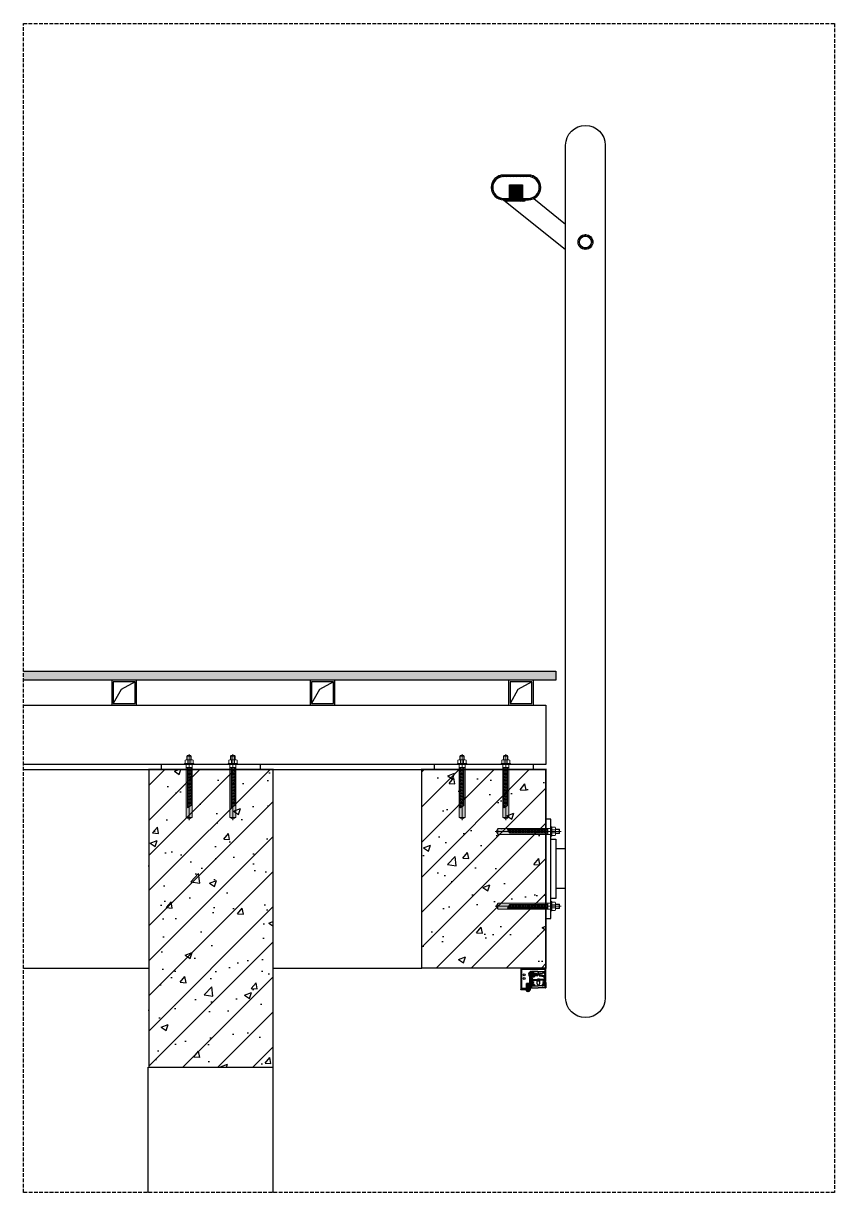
# Model space of a CAD drawing. Extents: x -1831 to 48883, y -18226 to 10907.
# Drawn here: x 5945 to 7581, y 8550 to 10907 of the extents above; entities that cross this region are included whole.
import ezdxf

# ---------------------------------------------------------------- set-up
doc = ezdxf.new("R2010")
doc.units = 0
doc.header["$LTSCALE"] = 10
doc.header["$MEASUREMENT"] = 0
doc.linetypes.add('ACAD_ISO04W100', pattern=[30, 24, -3, 0, -3])
doc.linetypes.add('DASH', pattern=[0.35, 0.25, -0.1])
for name, color, linetype in [('____服务设施', 4, 'Continuous'), ('con', 2, 'Continuous'), ('灯具', 7, 'Continuous')]:
    doc.layers.add(name, color=color, linetype=linetype)
doc.layers.add('电缆', color=7, linetype='Continuous', lineweight=25)

# ---------------------------------------------------------------- blocks, each defined once
blk = doc.blocks.new('lg1')
at = {"color": 6}
blk.add_lwpolyline([(50, 0), (50, 50), (0, 50), (0, 0)], close=True, dxfattribs=at)
at = {"color": 8}
blk.add_lwpolyline([(47, 3), (47, 47), (3, 47), (3, 3)], close=True, dxfattribs=at)
blk.add_lwpolyline([(47, 47), (18.7, 31.5), (3, 3)], dxfattribs=at)
blk = doc.blocks.new('hxls')
at = {"layer": '____服务设施', "lineweight": 0}
h = blk.add_hatch(dxfattribs=at)
h.set_pattern_fill('DOTS', color=150, scale=0.75, style=0)
h.set_pattern_definition([(0, (-146.4074, 0), (0.595312, 1.190625), [0, -1.190625])])
h.paths.add_polyline_path([(-116.2, 5), (-39.2, 5), (-8, 5), (-8, 8), (-141.8, 8), (-141.8, 0), (-113.2, 0)])
h.paths.add_polyline_path([(-113.2, 0), (-141.8, 0), (-141.8, -8), (-39.2, -8), (-8, -8), (-8, -5), (-110.2, -5)])
h.paths.add_polyline_path([(-141.8, 0), (-146.4, 0), (-141.8, -8)])
h.paths.add_polyline_path([(-141.8, 8), (-146.4, 0), (-141.8, 0)])
at = {"layer": '____服务设施', "color": 150, "lineweight": 5}
for p, q in [((27.8, 0), (-149.6, 0)), ((-146.4, 0), (-141.8, 8)), ((-141.8, 8), (-146.4, 0)), ((-141.8, -8), (-146.4, 0)), ((-146.4, 0), (-141.8, -8)), ((-146.4, 0), (-141.8, 0)), ((-141.8, 0), (-146.4, 0)), ((0, 8), (-141.8, 8)), ((-141.8, -8), (-141.8, 8)), ((-141.8, 8), (-141.8, 0)), ((-141.8, 0), (-141.8, 8)), ((-141.8, 0), (-141.8, -8)), ((-141.8, -8), (-141.8, 0)), ((-39.2, 5), (-116.2, 5)), ((-116.2, 5), (-39.2, 5)), ((-116.2, 5), (-110.2, -5)), ((-113.2, 0), (-116.2, 5)), ((-110.2, -5), (-113.2, 0)), ((0, 12.5), (3, 12.5)), ((3, 12.5), (3, -12.5)), ((3, 11), (11.5, 11)), ((3, 4), (11.5, 4)), ((11.5, 11), (13, 8.4)), ((11.5, 4), (13, 6.7)), ((11.5, 4), (13, 1.4)), ((13, -8.4), (13, 8.4)), ((23, 6.2), (13, 6.2)), ((24, 5.2), (13, 5.2)), ((23, -5.5), (23, 6.2)), ((24, 5.2), (23, 6.2)), ((24, -4.5), (24, 5.2)), ((0, -8), (-141.8, -8)), ((-141.8, -8), (-39.2, -8)), ((-8, -5), (-110.2, -5)), ((-92.9, -3.2), (-92.9, -3.2)), ((0, -12.5), (3, -12.5)), ((3, -4), (11.5, -4)), ((3, -11), (11.5, -11)), ((11.5, -4), (13, -1.4)), ((11.5, -4), (13, -6.7)), ((11.5, -11), (13, -8.4)), ((24, -4.5), (13, -4.5)), ((23, -5.5), (13, -5.5)), ((24, -4.5), (23, -5.5))]:
    blk.add_line(p, q, dxfattribs=at)
at = {"layer": '____服务设施', "color": 150, "linetype": 'Continuous', "lineweight": 5}
blk.add_line((-8, -8), (-8, 8), dxfattribs=at)
at = {"layer": '____服务设施', "color": 150, "lineweight": 5}
for points in [[(-141.8, 8), (-146.4, 0), (-141.8, 0)], [(-146.4, 0), (-141.8, -8), (-141.8, 0)]]:
    blk.add_lwpolyline(points, close=True, dxfattribs=at)
for points in [[(-141.8, 8), (-141.8, 0), (-113.2, 0), (-116.2, 5), (-8, 5)], [(0, 12.5), (0, -12.5)]]:
    blk.add_lwpolyline(points, dxfattribs=at)
for centre, start in [((-120.7, 0), 1.9792), ((-117.7, 0), 332.5077), ((-114.7, 0), 317.0762), ((-111.7, 0), 317.0762), ((-108.7, 0), 317.0762), ((-105.7, 0), 317.0762), ((-102.7, 0), 317.0762), ((-99.7, 0), 317.0762), ((-96.7, 0), 317.0762), ((-93.7, 0), 317.0762), ((-90.7, 0), 317.0762), ((-87.7, 0), 317.0762), ((-84.7, 0), 317.0762), ((-81.7, 0), 317.0762), ((-78.7, 0), 317.0762), ((-75.7, 0), 317.0762), ((-72.7, 0), 317.0762), ((-69.7, 0), 317.0762), ((-66.7, 0), 317.0762), ((-63.7, 0), 317.0762), ((-60.7, 0), 317.0762), ((-57.7, 0), 317.0762), ((-54.7, 0), 317.0762), ((-51.7, 0), 317.0762), ((-48.7, 0), 317.0762), ((-45.7, 0), 317.0762), ((-42.7, 0), 317.0762), ((-39.7, 0), 317.0762), ((-36.7, 0), 317.0762), ((-33.7, 0), 317.0762), ((-30.7, 0), 317.0762), ((-27.7, 0), 317.0762), ((-24.7, 0), 317.0762), ((-21.7, 0), 317.0762), ((-18.7, 0), 317.0762), ((-15.7, 0), 317.0762)]:
    blk.add_arc(centre, 7.34, start, 42.9238, dxfattribs=at)
blk = doc.blocks.new('ls')
for p, q in [((-2.8, 0), (-2.8, -1.2)), ((2.8, 0), (-2.8, 0)), ((1.5, 6.5), (-1.5, 6)), ((1.5, 6.4), (-1.5, 5.9)), ((-1.1, 6.2), (-1.5, 6)), ((-1.5, 6), (-1.5, 5.9)), ((-1.5, 5.9), (-1.1, 5.7)), ((1.5, 5.5), (-1.5, 5)), ((1.5, 5.4), (-1.5, 5)), ((-1.1, 5.2), (-1.5, 5)), ((-1.5, 5), (-1.1, 4.7)), ((-1.5, 5), (-1.5, 5)), ((1.5, 4.5), (-1.5, 4.1)), ((1.5, 4.5), (-1.5, 4)), ((-1.1, 4.3), (-1.5, 4.1)), ((-1.5, 4.1), (-1.5, 4)), ((-1.5, 4), (-1.1, 3.8)), ((1.5, 3.6), (-1.5, 3.1)), ((1.5, 3.5), (-1.5, 3)), ((-1.1, 3.3), (-1.5, 3.1)), ((-1.5, 3.1), (-1.5, 3)), ((-1.5, 3), (-1.1, 2.8)), ((1.5, 2.6), (-1.5, 2.1)), ((1.5, 2.5), (-1.5, 2)), ((-1.1, 2.3), (-1.5, 2.1)), ((-1.5, 2.1), (-1.5, 2)), ((-1.5, 2), (-1.1, 1.8)), ((1.5, 1.6), (-1.5, 1.1)), ((1.5, 1.6), (-1.5, 1.1)), ((-1.1, 1.4), (-1.5, 1.1)), ((-1.5, 1.1), (-1.1, 0.8)), ((-1.5, 1.1), (-1.5, 1.1)), ((1.2, 7.4), (-1.4, 6.9)), ((1.2, 7.4), (-1.4, 7)), ((-0.8, 7.2), (-1.4, 7)), ((-1.4, 7), (-1.4, 6.9)), ((-1.4, 6.9), (-1, 6.7)), ((1.1, 6.7), (-1.1, 6.2)), ((-1, 6.7), (-1.1, 6.2)), ((-1.1, 5.7), (1.1, 6.2)), ((1.1, 5.7), (-1.1, 5.2)), ((-1.1, 5.7), (-1.1, 5.2)), ((-1.1, 4.7), (1.1, 5.2)), ((1.1, 4.8), (-1.1, 4.3)), ((-1.1, 4.7), (-1.1, 4.3)), ((-1.1, 3.8), (1.1, 4.2)), ((1.1, 3.8), (-1.1, 3.3)), ((-1.1, 3.8), (-1.1, 3.3)), ((-1.1, 2.8), (1.1, 3.3)), ((1.1, 2.8), (-1.1, 2.3)), ((-1.1, 2.8), (-1.1, 2.3)), ((-1.1, 1.8), (1.1, 2.3)), ((1.1, 1.9), (-1.1, 1.4)), ((-1.1, 1.8), (-1.1, 1.4)), ((-1.1, 0.8), (1.1, 1.3)), ((-1.1, 0.8), (-1.1, 0)), ((-1, 6.7), (0.8, 7.2)), ((0.7, 8.4), (-0.9, 7.9)), ((0.7, 8.3), (-0.9, 7.9)), ((-0.4, 8.2), (-0.9, 7.9)), ((-0.9, 7.9), (-0.6, 7.7)), ((-0.9, 7.9), (-0.9, 7.9)), ((0.8, 7.7), (-0.8, 7.2)), ((-0.6, 7.7), (-0.8, 7.2)), ((-0.6, 7.7), (0.3, 8.1)), ((0, 9), (-0.4, 8.2)), ((0.2, 8.6), (-0.4, 8.2)), ((0, 9), (0.2, 8.6)), ((1.1, 0.9), (0, 0.4)), ((1.5, 0.7), (0, 0.4)), ((1.5, 0.6), (0, 0.3)), ((0, 0.3), (1.1, 0.4)), ((0, 0.4), (0, 0.3)), ((0.7, 8.4), (0.2, 8.6)), ((0.3, 8.1), (0.7, 8.3)), ((0.4, 8.2), (0.6, 7.6)), ((0.7, 8.3), (0.7, 8.4)), ((1.2, 7.4), (0.8, 7.7)), ((0.8, 7.2), (1.2, 7.4)), ((0.8, 7.2), (1.1, 6.7)), ((1.5, 6.5), (1.1, 6.7)), ((1.1, 6.2), (1.5, 6.4)), ((1.1, 6.2), (1.1, 5.7)), ((1.5, 5.5), (1.1, 5.7)), ((1.1, 5.2), (1.5, 5.4)), ((1.1, 5.2), (1.1, 4.8)), ((1.5, 4.5), (1.1, 4.8)), ((1.1, 4.2), (1.5, 4.5)), ((1.1, 4.2), (1.1, 3.8)), ((1.5, 3.6), (1.1, 3.8)), ((1.1, 3.3), (1.5, 3.5)), ((1.1, 3.3), (1.1, 2.8)), ((1.5, 2.6), (1.1, 2.8)), ((1.1, 2.3), (1.5, 2.5)), ((1.1, 2.3), (1.1, 1.9)), ((1.5, 1.6), (1.1, 1.9)), ((1.1, 1.3), (1.5, 1.6)), ((1.1, 1.3), (1.1, 0.9)), ((1.5, 0.7), (1.1, 0.9)), ((1.1, 0.4), (1.5, 0.6)), ((1.1, 0.4), (1.1, 0)), ((1.2, 7.4), (1.2, 7.4)), ((1.5, 6.4), (1.5, 6.5)), ((1.5, 5.4), (1.5, 5.5)), ((1.5, 4.5), (1.5, 4.5)), ((1.5, 3.5), (1.5, 3.6)), ((1.5, 2.5), (1.5, 2.6)), ((1.5, 1.6), (1.5, 1.6)), ((1.5, 0.6), (1.5, 0.7)), ((2.8, -1.2), (2.8, 0)), ((-0.3, -0.8), (0.3, -0.8)), ((-0.3, -2.1), (-0.3, -0.8)), ((0.3, -0.8), (0.3, -2.1))]:
    blk.add_line(p, q)
for start, end in [(232.0201, 266.7368), (273.2632, 307.9799)]:
    blk.add_arc((0, 2.4), 4.5, start, end)
blk = doc.blocks.new('线条灯')
at = {"color": 2, "lineweight": 9}
blk.add_line((24.2, 37.4), (24.2, 31.6), dxfattribs=at)
at = {"layer": 'con', "color": 2}
for centre in [(13, 6.2), (20.5, 6.2)]:
    blk.add_circle(centre, 1.96, dxfattribs=at)
at = {"layer": '灯具', "color": 3, "linetype": 'Continuous', "lineweight": -3, "ltscale": 20}
for p, q in [((0, 0), (0, 48.5)), ((16.7, 49.5), (1, 49.5)), ((16.7, 48), (2.5, 48)), ((1.5, 1.5), (1.5, 47)), ((2.5, 0.5), (23.3, 0.5)), ((23.3, 0.5), (23.8, 0)), ((23.8, 0), (24.3, 0.5)), ((24.3, 0.5), (39.5, 0.5)), ((30.5, 16.5), (30.5, 10.9)), ((41.5, 17), (31, 17)), ((39.5, 10.4), (31, 10.4)), ((32, 15), (32, 12.4)), ((41.5, 15.5), (32.4, 15.5)), ((41.5, 11.9), (32.4, 11.9)), ((40.5, 9.4), (40.5, 1.5)), ((42, 16.5), (42, 16)), ((42, 11.4), (42, 0)), ((1, -1), (41, -1))]:
    blk.add_line(p, q, dxfattribs=at)
at = {"layer": '灯具', "linetype": 'Continuous', "lineweight": -3, "ltscale": 20}
for p, q in [((7.2, 47.5), (10, 47.5)), ((10.3, 46.3), (10.3, 47.2)), ((13.9, 46.3), (13.9, 47.2)), ((14.2, 47.5), (16.7, 47.5)), ((17.2, 48.5), (17.2, 49)), ((17.2, 49), (17.2, 48)), ((26.3, 49.5), (17.7, 49.5)), ((19.1, 47.7), (19.1, 46)), ((20.9, 48), (19.4, 48)), ((21.2, 47.7), (21.2, 46.3)), ((22.6, 47.7), (22.6, 46.3)), ((22.6, 47.7), (22.6, 47.7)), ((23, 48), (24.4, 48)), ((24.7, 46.5), (24.7, 47.7)), ((26.8, 47.6), (26.8, 49)), ((28.1, 47.6), (28.1, 49)), ((28.6, 49.5), (39.1, 49.5)), ((30.3, 46.5), (30.3, 47.7)), ((30.6, 48), (32, 48)), ((32.3, 47.7), (32.3, 42.8)), ((33.7, 47.7), (33.7, 44.3)), ((34.1, 48), (39.1, 48)), ((39.4, 49.2), (39.4, 48.3)), ((6.7, 35.6), (6.7, 47)), ((6.7, 33.4), (6.7, 22)), ((8.6, 35.1), (7.2, 35.1)), ((8.6, 33.9), (7.2, 33.9)), ((9.2, 43.3), (9.2, 45.7)), ((9.2, 25.7), (9.2, 23.3)), ((10, 46), (9.5, 46)), ((10, 43), (9.5, 43)), ((10, 26), (9.5, 26)), ((10.3, 38.7), (10.3, 42.7)), ((10.3, 30.3), (10.3, 26.3)), ((12.9, 37.8), (11.3, 37.8)), ((12.9, 31.3), (11.3, 31.3)), ((12.4, 35.3), (12.4, 33.7)), ((13.4, 36.3), (15.1, 36.3)), ((13.4, 32.7), (15.1, 32.7)), ((13.9, 38.7), (13.9, 42.7)), ((13.9, 30.3), (13.9, 26.3)), ((14.7, 46), (14.2, 46)), ((14.7, 43), (14.2, 43)), ((14.7, 26), (14.2, 26)), ((15, 45.7), (15, 43.3)), ((15, 23.3), (15, 25.7)), ((15.4, 36.6), (15.4, 41)), ((15.4, 32.4), (15.4, 28)), ((16.2, 41.5), (15.9, 41.5)), ((16.2, 27.5), (15.9, 27.5)), ((16.5, 45.4), (16.5, 41.8)), ((16.5, 23.6), (16.5, 27.2)), ((16.8, 45.7), (18.9, 45.7)), ((21.5, 46), (22.4, 46)), ((32.3, 21.3), (32.3, 26.2)), ((32.6, 42.5), (35.3, 42.5)), ((32.6, 26.5), (35.3, 26.5)), ((33.7, 21.3), (33.7, 24.7)), ((34.1, 44), (35.3, 44)), ((34.1, 25), (35.3, 25)), ((35.3, 42.5), (35.3, 44)), ((35.3, 26.5), (35.3, 25)), ((7.2, 21.5), (10, 21.5)), ((10, 23), (9.5, 23)), ((10.3, 22.7), (10.3, 21.8)), ((13.9, 22.7), (13.9, 21.8)), ((14.7, 23), (14.2, 23)), ((14.2, 21.5), (16.7, 21.5)), ((16.8, 23.3), (18.9, 23.3)), ((17.2, 20), (17.2, 21)), ((26.3, 19.5), (17.7, 19.5)), ((19.1, 21.3), (19.1, 23)), ((20.9, 21), (19.4, 21)), ((21.2, 21.3), (21.2, 22.7)), ((21.5, 23), (22.4, 23)), ((22.6, 21.3), (22.6, 22.7)), ((22.6, 21.3), (22.6, 21.3)), ((23, 21), (24.4, 21)), ((24.7, 22.5), (24.7, 21.3)), ((26.8, 21.4), (26.8, 20)), ((28.1, 21.4), (28.1, 20)), ((28.6, 19.5), (39, 19.5)), ((30.3, 22.5), (30.3, 21.3)), ((30.6, 21), (32, 21)), ((34.1, 21), (39.3, 21)), ((39.3, 19.8), (39.3, 21))]:
    blk.add_line(p, q, dxfattribs=at)
at = {"layer": '灯具', "color": 2, "linetype": 'Continuous', "lineweight": -3, "ltscale": 20}
for p, q in [((24.2, 47.7), (22.6, 47.7)), ((20.7, 35.8), (24.2, 35.8)), ((20.7, 35.3), (20.7, 35.8)), ((20.7, 35.3), (22.6, 35.3)), ((20.7, 33.2), (20.7, 33.7)), ((20.7, 33.2), (22.6, 33.2)), ((20.8, 35.3), (24.2, 35.3)), ((20.8, 33.7), (24.2, 33.7)), ((20.8, 33.2), (24.2, 33.2)), ((25.3, 37.4), (24.2, 37.4)), ((25.3, 31.6), (24.2, 31.6)), ((25.3, 31.6), (25.3, 37.4)), ((25.3, 37), (31.1, 37)), ((31.1, 32), (25.3, 32)), ((24.2, 21.3), (22.6, 21.3))]:
    blk.add_line(p, q, dxfattribs=at)
at = {"layer": '灯具', "color": 2}
for p, q in [((22.6, 47.7), (22.6, 34.5)), ((24.2, 47.7), (24.2, 34.5)), ((22.6, 21.3), (22.6, 34.5)), ((24.2, 21.3), (24.2, 34.5))]:
    blk.add_line(p, q, dxfattribs=at)
at = {"layer": '灯具', "color": 5, "linetype": 'Continuous', "lineweight": -3, "ltscale": 20}
for p, q in [((39.3, 48), (35.3, 48)), ((35.3, 48), (35.3, 34.5)), ((39.3, 48), (39.3, 34.5)), ((35.3, 21), (35.3, 34.5)), ((39.3, 21), (39.3, 34.5)), ((39.3, 21), (35.3, 21))]:
    blk.add_line(p, q, dxfattribs=at)
at = {"layer": '灯具', "color": 4, "linetype": 'Continuous', "lineweight": -3, "ltscale": 20}
for p, q in [((6.7, 20.5), (6.7, 18.5)), ((7.7, 21), (7.2, 21)), ((41.2, 17.5), (7.7, 17.5)), ((8.2, 20.5), (8.2, 20)), ((42.7, 19), (9.2, 19)), ((42.2, 16.5), (42.2, -0.5)), ((43.7, 18), (43.7, -0.5)), ((43.2, -1), (42.7, -1))]:
    blk.add_line(p, q, dxfattribs=at)
at = {"layer": '灯具', "color": 3, "linetype": 'Continuous', "lineweight": -3, "ltscale": 20}
for centre, radius, start, end in [((1, 48.5), 1, 90, 180), ((2.5, 47), 1, 90, 180), ((16.7, 49), 0.5, 360, 90), ((16.7, 48.5), 0.5, 270, 360), ((1, 0), 1, 180, 270), ((2.5, 1.5), 1, 180, 270), ((31, 16.5), 0.5, 90, 180), ((31, 10.9), 0.5, 180, 270), ((32.4, 15), 0.5, 90, 180), ((32.4, 12.4), 0.5, 180, 270), ((39.5, 9.4), 1, 360, 90), ((39.5, 1.5), 1, 270, 360), ((41.5, 16.5), 0.5, 360, 90), ((41.5, 16), 0.5, 270, 360), ((41.5, 11.4), 0.5, 360, 90), ((41, 0), 1, 270, 360)]:
    blk.add_arc(centre, radius, start, end, dxfattribs=at)
at = {"layer": '灯具', "linetype": 'Continuous', "lineweight": -3, "ltscale": 20}
for centre, radius, start, end in [((7.2, 47), 0.5, 90, 180), ((10, 47.2), 0.3, 0, 90), ((14.2, 47.2), 0.3, 90, 180), ((16.7, 48), 0.5, 270, 0), ((17.7, 49), 0.5, 90, 180), ((19.4, 47.7), 0.3, 90, 180), ((20.9, 47.7), 0.3, 0, 90), ((23, 47.7), 0.3, 90, 180), ((24.4, 47.7), 0.3, 0, 90), ((27.5, 46.5), 1.3, 120, 60), ((26.3, 49), 0.5, 0, 90), ((28.6, 49), 0.5, 90, 180), ((30.6, 47.7), 0.3, 90, 180), ((32, 47.7), 0.3, 0, 90), ((34.1, 47.7), 0.3, 90, 180), ((39.1, 49.2), 0.3, 0, 90), ((39.1, 48.3), 0.3, 270, 0), ((7.2, 35.6), 0.5, 180, 270), ((7.2, 33.4), 0.5, 90, 180), ((9.7, 34.5), 1.3, 360, 150), ((9.7, 34.5), 1.3, 210, 0), ((9.5, 45.7), 0.3, 90, 180), ((9.5, 43.3), 0.3, 180, 270), ((9.5, 25.7), 0.3, 90, 180), ((10, 46.3), 0.3, 270, 0), ((10, 42.7), 0.3, 0, 90), ((10, 26.3), 0.3, 270, 0), ((11.3, 38.7), 1, 180, 270), ((11.3, 30.3), 1, 90, 180), ((13.4, 35.3), 1, 90, 180), ((13.4, 33.7), 1, 180, 270), ((12.9, 38.7), 1, 270, 360), ((12.9, 30.3), 1, 0, 90), ((14.2, 46.3), 0.3, 180, 270), ((14.2, 42.7), 0.3, 90, 180), ((14.2, 26.3), 0.3, 180, 270), ((14.7, 45.7), 0.3, 0, 90), ((14.7, 43.3), 0.3, 270, 0), ((14.7, 25.7), 0.3, 360, 90), ((15.1, 36.6), 0.3, 270, 0), ((15.1, 32.4), 0.3, 360, 90), ((15.9, 41), 0.5, 90, 180), ((15.9, 28), 0.5, 180, 270), ((16.2, 41.8), 0.3, 270, 0), ((16.2, 27.2), 0.3, 360, 90), ((16.8, 45.4), 0.3, 90, 180), ((16.8, 23.6), 0.3, 180, 270), ((18.9, 46), 0.3, 270, 0), ((21.5, 46.3), 0.3, 180, 270), ((22.4, 46.3), 0.3, 270, 0), ((27.5, 46.5), 2.8, 180, 0), ((27.5, 22.5), 2.8, 0, 180), ((27.5, 22.5), 1.3, 300, 240), ((32.6, 42.8), 0.3, 180, 270), ((32.6, 26.2), 0.3, 90, 180), ((34.1, 44.3), 0.3, 180, 270), ((34.1, 24.7), 0.3, 90, 180), ((7.2, 22), 0.5, 180, 270), ((9.5, 23.3), 0.3, 180, 270), ((10, 22.7), 0.3, 360, 90), ((10, 21.8), 0.3, 270, 360), ((14.2, 22.7), 0.3, 90, 180), ((14.2, 21.8), 0.3, 180, 270), ((14.7, 23.3), 0.3, 270, 360), ((16.7, 21), 0.5, 0, 90), ((17.7, 20), 0.5, 180, 270), ((18.9, 23), 0.3, 0, 90), ((19.4, 21.3), 0.3, 180, 270), ((20.9, 21.3), 0.3, 270, 360), ((21.5, 22.7), 0.3, 90, 180), ((22.4, 22.7), 0.3, 360, 90), ((23, 21.3), 0.3, 180, 270), ((24.4, 21.3), 0.3, 270, 360), ((26.3, 20), 0.5, 270, 0), ((28.6, 20), 0.5, 180, 270), ((30.6, 21.3), 0.3, 180, 270), ((32, 21.3), 0.3, 270, 0), ((34.1, 21.3), 0.3, 180, 270), ((39, 19.8), 0.3, 270, 0)]:
    blk.add_arc(centre, radius, start, end, dxfattribs=at)
at = {"layer": '灯具', "color": 2, "linetype": 'Continuous', "lineweight": -3, "ltscale": 20}
blk.add_arc((31.1, 34.5), 2.5, 270, 90, dxfattribs=at)
at = {"layer": '灯具', "color": 4, "linetype": 'Continuous', "lineweight": -3, "ltscale": 20}
for centre, radius, start, end in [((7.2, 20.5), 0.5, 90, 180), ((7.7, 18.5), 1, 180, 270), ((7.7, 20.5), 0.5, 0, 90), ((9.2, 20), 1, 180, 270), ((41.2, 16.5), 1, 360, 90), ((42.7, 18), 1, 360, 90), ((42.7, -0.5), 0.5, 180, 270), ((43.2, -0.5), 0.5, 270, 360)]:
    blk.add_arc(centre, radius, start, end, dxfattribs=at)
at = {"layer": '电缆', "color": 0, "linetype": 'ACAD_ISO04W100', "lineweight": 50}
for p, xscale, yscale, zscale, rotation in [((12.1, 17.5), 1.336800000012713, 1.336800000012713, 1.336800000012713, 359.9635796655531), ((43.7, 13.7), 1.336800000021813, 1.336800000021813, 1.336800000021813, 89.96357966524147)]:
    blk.add_blockref('ls', p, dxfattribs=dict(at, xscale=xscale, yscale=yscale, zscale=zscale, rotation=rotation))

msp = doc.modelspace()

# ---------------------------------------------------------------- hatches: boundary and pattern name
h = msp.add_hatch()
h.set_pattern_fill('ANSI32', color=8)
h.set_pattern_definition([(45, (-424.7143, 8327.5043), (-3.367596, 3.367596), []), (45, (-422.469, 8327.5043), (-3.367596, 3.367596), [])])
h.paths.add_polyline_path([(6913.6, 10597.9), (6963.6, 10597.9, -0.414214), (6985.6, 10575.9, -0.414214), (6963.6, 10553.9), (6951.6, 10553.9), (6951.6, 10550.9), (6963.6, 10550.9, 0.414214), (6988.6, 10575.9, 0.414214), (6963.6, 10600.9), (6913.6, 10600.9, 0.414214), (6888.6, 10575.9, 0.414214), (6913.6, 10550.9), (6925.6, 10550.9), (6925.6, 10553.9), (6913.6, 10553.9, -0.414214), (6891.6, 10575.9, -0.414214)])
at = {"ltscale": 0.02}
h = msp.add_hatch(dxfattribs=at)
h.set_pattern_fill('ANSI31', color=8)
h.set_pattern_definition([(45, (-53694.1728, -1728.1057), (-1.122532015, 1.122532015), [])])
h.paths.add_polyline_path([(6925.6, 10550.9), (6925.6, 10580.9), (6951.6, 10580.9), (6951.6, 10550.9), (6956.3, 10550.9), (6956.3, 10547.9), (6919.2, 10547.9), (6919.2, 10550.9)])
h = msp.add_hatch()
h.set_pattern_fill('ANSI32', color=8)
h.set_pattern_definition([(45, (-9103.7905, 8509.6664), (-3.367596, 3.367596), []), (45, (-9101.5454, 8509.6664), (-3.367596, 3.367596), [])])
h.paths.add_polyline_path([(7063.6, 10465.9, 1), (7093.6, 10465.9, 1)])
h.paths.add_polyline_path([(7090.6, 10465.9, -1), (7066.6, 10465.9, -1)], flags=16)
h = msp.add_hatch()
h.set_pattern_fill('木纹02', color=8, scale=15)
h.set_pattern_definition([(0, (3865.48, 9591.087), (0, 60), [12, -18, 6, -24]), (0, (3907.48, 9592.587), (0, 60), [12, -48]), (0, (3901.48, 9595.587), (0, 60), [6, -54]), (0, (3868.48, 9597.087), (0, 60), [3, -42, 3, -12]), (0, (3889.48, 9600.087), (0, 60), [12, -18, 3, -27]), (0, (3874.48, 9601.587), (0, 60), [9, -51]), (0, (3889.48, 9603.087), (0, 60), [18, -42]), (0, (3871.48, 9604.587), (0, 60), [12, -48]), (0, (3895.48, 9606.087), (0, 60), [30, -30]), (0, (3877.48, 9609.087), (0, 60), [6, -18, 12, -24]), (0, (3919.48, 9610.587), (0, 60), [12, -48]), (0, (3907.48, 9612.087), (0, 60), [6, -54]), (0, (3895.48, 9613.587), (0, 60), [6, -54]), (0, (3865.48, 9615.087), (0, 60), [12, -48]), (0, (3895.48, 9616.587), (0, 60), [12, -48]), (0, (3895.48, 9619.587), (0, 60), [12, -12, 12, -24]), (0, (3883.48, 9622.587), (0, 60), [6, -30, 12, -12]), (0, (3895.48, 9624.087), (0, 60), [18, -42]), (0, (3895.48, 9627.087), (0, 60), [12, -48]), (0, (3871.48, 9628.587), (0, 60), [18, -24, 6, -12]), (0, (3871.48, 9631.587), (0, 60), [30, -30]), (0, (3907.48, 9633.087), (0, 60), [6, -54]), (0, (3889.48, 9634.587), (0, 60), [12, -48]), (0, (3877.48, 9636.087), (0, 60), [6, -24, 6, -24]), (0, (3871.48, 9637.587), (0, 60), [6, -18, 12, -24]), (0, (3883.48, 9639.087), (0, 60), [6, -30, 6, -18]), (0, (3895.48, 9640.587), (0, 60), [18, -42]), (0, (3871.48, 9643.587), (0, 60), [12, -48]), (0, (3901.48, 9645.087), (0, 60), [6, -54]), (0, (3913.48, 9646.587), (0, 60), [6, -54]), (14.03624, (3907.48, 9595.587), (60, -2e-09), [6.18, -241.2063]), (14.03624, (3913.48, 9609.087), (60, -2e-09), [6.18, -241.2063]), (14.03624, (3907.48, 9645.087), (60, -2e-09), [6.18, -241.2063]), (14.03624, (3889.48, 9622.587), (60, -2e-09), [6.18, -241.2063]), (14.03624, (3901.48, 9631.587), (60, -2e-09), [6.18, -241.2063]), (14.03624, (3907.48, 9627.087), (60, -2e-09), [6.18, -241.2063]), (14.03624, (3877.48, 9637.587), (60, -2e-09), [6.18, -241.2063]), (14.03624, (3901.48, 9634.587), (60, -2e-09), [6.18, -241.2063]), (14.03624, (3913.48, 9612.087), (60, -2e-09), [12.36, -235.0263]), (14.03624, (3907.48, 9616.587), (60, -2e-09), [12.36, -235.0263]), (14.03624, (3907.48, 9619.587), (60, -2e-09), [12.36, -235.0263]), (165.96376, (3889.48, 9600.087), (-60, -2e-09), [6.18, -12.36, 6.18, -222.66633]), (165.96376, (3877.48, 9609.087), (-60, -2e-09), [6.18, -241.2063]), (165.96376, (3877.48, 9636.087), (-60, -2e-09), [12.36, -235.0263]), (194.03624, (3907.48, 9592.587), (-60, 2e-09), [6.18, -241.2063]), (345.96376, (3919.48, 9592.587), (60, 2e-09), [6.18, -241.2063]), (345.96376, (3901.48, 9613.587), (60, 2e-09), [6.18, -241.2063]), (345.96376, (3913.48, 9624.087), (60, 2e-09), [6.18, -241.2063]), (345.96376, (3889.48, 9628.587), (60, 2e-09), [6.18, -241.2063]), (345.96376, (3883.48, 9636.087), (60, 2e-09), [6.18, -241.2063]), (345.96376, (3889.48, 9639.087), (60, 2e-09), [6.18, -241.2063]), (345.96376, (3889.48, 9628.587), (60, 2e-09), [6.18, -241.2063]), (345.96376, (3907.48, 9637.587), (60, 2e-09), [24.72, -222.6663]), (345.96376, (3871.48, 9597.087), (60, 2e-09), [24.72, -222.6663]), (345.96376, (3877.48, 9601.587), (60, 2e-09), [24.72, -222.6663]), (345.96376, (3883.48, 9604.587), (60, 2e-09), [6.18, -12.36, 12.36, -216.48633]), (345.96376, (3883.48, 9609.087), (60, 2e-09), [12.36, -12.36, 12.36, -210.30633]), (345.96376, (3877.48, 9615.087), (60, 2e-09), [24.72, -222.6663]), (345.96376, (3871.48, 9619.587), (60, 2e-09), [24.72, -222.6663]), (345.96376, (3871.48, 9622.587), (60, 2e-09), [24.72, -222.6663]), (345.96376, (3913.48, 9640.587), (60, 2e-09), [6.18, -241.2063]), (345.96377, (3919.48, 9646.587), (60, 1e-05), [12.36, -235.0263]), (345.96377, (3883.48, 9643.587), (60, 1e-05), [12.36, -235.0263]), (345.96376, (3877.48, 9591.087), (60, 1e-06), [24.72, -222.6663]), (345.96376, (3913.48, 9633.087), (60, 1e-06), [18.54, -228.8463]), (345.96376, (3919.48, 9628.587), (60, 1e-06), [37.08, -210.3063])])
h.paths.add_polyline_path([(5945.5, 9600.7), (5945.5, 9582.7), (7018.6, 9582.7), (7018.6, 9600.7)])
h = msp.add_hatch()
h.set_pattern_fill('钢筋混凝土', color=8, scale=20)
h.set_pattern_definition([(45, (3160.883, 8949.33), (-35.35534, 35.35534), []), (50, (3160.88, 8949.33), (143.452, -12.5504), [15, -165]), (355, (3160.88, 8949.33), (-27.75, 150.4384), [12, -132]), (100.4514, (3172.84, 8948.28), (115.702, 137.888), [12.748, -140.2284]), (46.184, (3160.88, 8989.33), (213.448, -33.104), [22.5, -247.5]), (96.6356, (3178.67, 8986.57), (186.933, 194.824), [19.122, -210.343]), (351.184, (3160.88, 8989.33), (186.932, 194.824), [18, -198]), (21, (3180.88, 8979.33), (119.3814, -80.5238), [15, -165]), (326, (3180.88, 8979.33), (48.663, 145.03), [12, -132]), (71.4514, (3190.83, 8972.62), (168.0445, 64.506), [12.748, -140.2284]), (37.5, (3160.883, 8949.33), (2.432, 66.5788), [0, -130.4, 0, -134, 0, -132.5]), (7.5, (3160.88, 8949.33), (52.6139, 78.8823), [0, -76.4, 0, -127.4, 0, -50.5]), (327.5, (3116.283, 8949.33), (106.7645, -4.511), [0, -50, 0, -156, 0, -207]), (317.5, (3096.28, 8949.33), (116.6372, 20.021), [0, -65, 0, -103.6, 0, -147])])
h.paths.add_polyline_path([(6448.6, 8802.7), (6198.6, 8802.7), (6198.6, 9402.7), (6448.6, 9402.7)])
h = msp.add_hatch()
h.set_pattern_fill('钢筋混凝土', color=8, scale=20)
h.set_pattern_definition([(45, (2610.883, 9149.33), (-35.35534, 35.35534), []), (50, (2610.88, 9149.33), (143.452, -12.5504), [15, -165]), (355, (2610.88, 9149.33), (-27.7503, 150.4384), [12, -132]), (100.4514, (2622.84, 9148.28), (115.702, 137.888), [12.748, -140.2284]), (46.184, (2610.88, 9189.33), (213.448, -33.104), [22.5, -247.5]), (96.6356, (2628.67, 9186.57), (186.933, 194.824), [19.122, -210.343]), (351.184, (2610.88, 9189.33), (186.932, 194.824), [18, -198]), (21, (2630.88, 9179.33), (119.3814, -80.5238), [15, -165]), (326, (2630.88, 9179.33), (48.663, 145.03), [12, -132]), (71.4514, (2640.83, 9172.62), (168.0445, 64.506), [12.748, -140.2284]), (37.5, (2610.883, 9149.33), (2.432, 66.5788), [0, -130.4, 0, -134, 0, -132.5]), (7.5, (2610.88, 9149.33), (52.6139, 78.8823), [0, -76.4, 0, -127.4, 0, -50.5]), (327.5, (2566.283, 9149.33), (106.7645, -4.511), [0, -50, 0, -156, 0, -207]), (317.5, (2546.28, 9149.33), (116.6372, 20.021), [0, -65, 0, -103.6, 0, -147])])
h.paths.add_polyline_path([(6998.6, 9002.7), (6748.6, 9002.7), (6748.6, 9402.7), (6998.6, 9402.7)])

# ---------------------------------------------------------------- linework, layer by layer
at = {"color": 1, "linetype": 'DASH', "ltscale": 3}
msp.add_lwpolyline([(5945.5, 10906.5), (7580.9, 10906.5), (7580.9, 8550.1), (5945.5, 8550.1)], close=True, dxfattribs=at)
at = {"color": 6}
msp.add_lwpolyline([(7118.6, 10660.9), (7118.6, 8942.7, -1), (7038.6, 8942.7), (7038.6, 10660.9, -1)], format="xyb", close=True, dxfattribs=at)
at = {"color": 4}
msp.add_lwpolyline([(6951.6, 10550.9), (6963.6, 10550.9, 0.414214), (6988.6, 10575.9), (6988.6, 10575.9, 0.414214), (6963.6, 10600.9), (6913.6, 10600.9, 0.414214), (6888.6, 10575.9), (6888.6, 10575.9, 0.414214), (6913.6, 10550.9), (6925.6, 10550.9)], format="xyb", dxfattribs=at)
at = {"color": 8}
msp.add_lwpolyline([(6951.6, 10553.9), (6963.6, 10553.9, 0.414214), (6985.6, 10575.9, 0.414214), (6963.6, 10597.9), (6913.6, 10597.9, 0.414214), (6891.6, 10575.9, 0.414214), (6913.6, 10553.9), (6925.6, 10553.9)], format="xyb", dxfattribs=at)
at = {"color": 4, "ltscale": 0.001}
msp.add_lwpolyline([(6925.6, 10550.9), (6925.6, 10580.9), (6951.6, 10580.9), (6951.6, 10550.9), (6956.3, 10550.9), (6956.3, 10547.9), (6919.2, 10547.9), (6919.2, 10550.9)], close=True, dxfattribs=at)
at = {"color": 8}
for points in [[(6913.6, 10550.9), (7038.6, 10450.9)], [(6974.5, 10553.4), (7038.6, 10502.1)], [(5945.5, 9402.7), (6998.6, 9402.7)], [(5945.5, 9002.7), (6198.6, 9002.7)], [(6448.6, 9002.7), (6748.6, 9002.7)], [(6196.2, 8802.7), (6196.2, 8550.1)], [(6448.6, 8802.7), (6448.6, 8550.1)]]:
    msp.add_lwpolyline(points, dxfattribs=at)
at = {"color": 6}
for points in [[(5945.5, 9600.7), (7018.6, 9600.7), (7018.6, 9582.7), (5945.5, 9582.7)], [(5945.5, 9532.7), (6998.6, 9532.7), (6998.6, 9412.7), (5945.5, 9412.7)], [(7038.6, 9242.7), (7018.6, 9242.7)], [(7038.6, 9162.7), (7018.6, 9162.7)]]:
    msp.add_lwpolyline(points, dxfattribs=at)
at = {"color": 41, "const_width": 3}
for points in [[(6448.6, 8802.7), (6198.6, 8802.7), (6198.6, 9402.7), (6448.6, 9402.7)], [(6998.6, 9002.7), (6748.6, 9002.7), (6748.6, 9402.7), (6998.6, 9402.7)]]:
    msp.add_lwpolyline(points, close=True, dxfattribs=at)
at = {"color": 1}
for points in [[(6223.6, 9402.7), (6423.6, 9402.7), (6423.6, 9412.7), (6223.6, 9412.7)], [(6773.6, 9402.7), (6973.6, 9402.7), (6973.6, 9412.7), (6773.6, 9412.7)]]:
    msp.add_lwpolyline(points, close=True, dxfattribs=at)
at = {"color": 6}
for points in [[(7008.6, 9302.7), (6998.6, 9302.7), (6998.6, 9102.7), (7008.6, 9102.7)], [(7018.6, 9142.7), (7008.6, 9142.7), (7008.6, 9262.7), (7018.6, 9262.7)]]:
    msp.add_lwpolyline(points, close=True, dxfattribs=at)
msp.add_circle((7078.6, 10465.9), 15, dxfattribs=at)
at = {"color": 8}
msp.add_circle((7078.6, 10465.9), 12, dxfattribs=at)

# ---------------------------------------------------------------- block references
for p in [(6123.6, 9532.7), (6523.6, 9532.7), (6923.6, 9532.7)]:
    msp.add_blockref('lg1', p)
at = {"color": 8, "yscale": 0.75, "zscale": 0.75}
for p, xscale, rotation in [((6279.8, 9412.7), 0.75, 90), ((6368, 9412.7), 0.75, 90), ((6829.8, 9412.7), 0.75, 90), ((6918, 9412.7), 0.75, 90), ((7008.6, 9127.2), -0.75, 180)]:
    msp.add_blockref('hxls', p, dxfattribs=dict(at, xscale=xscale, rotation=rotation))
at = {"color": 8, "xscale": 0.75, "yscale": 0.75, "zscale": 0.75}
msp.add_blockref('hxls', (7008.6, 9278.1), dxfattribs=at)
at = {"layer": 'con', "color": 2, "rotation": 270}
msp.add_blockref('线条灯', (6949.1, 9002.2), dxfattribs=at)

doc.saveas('drawing.dxf')
